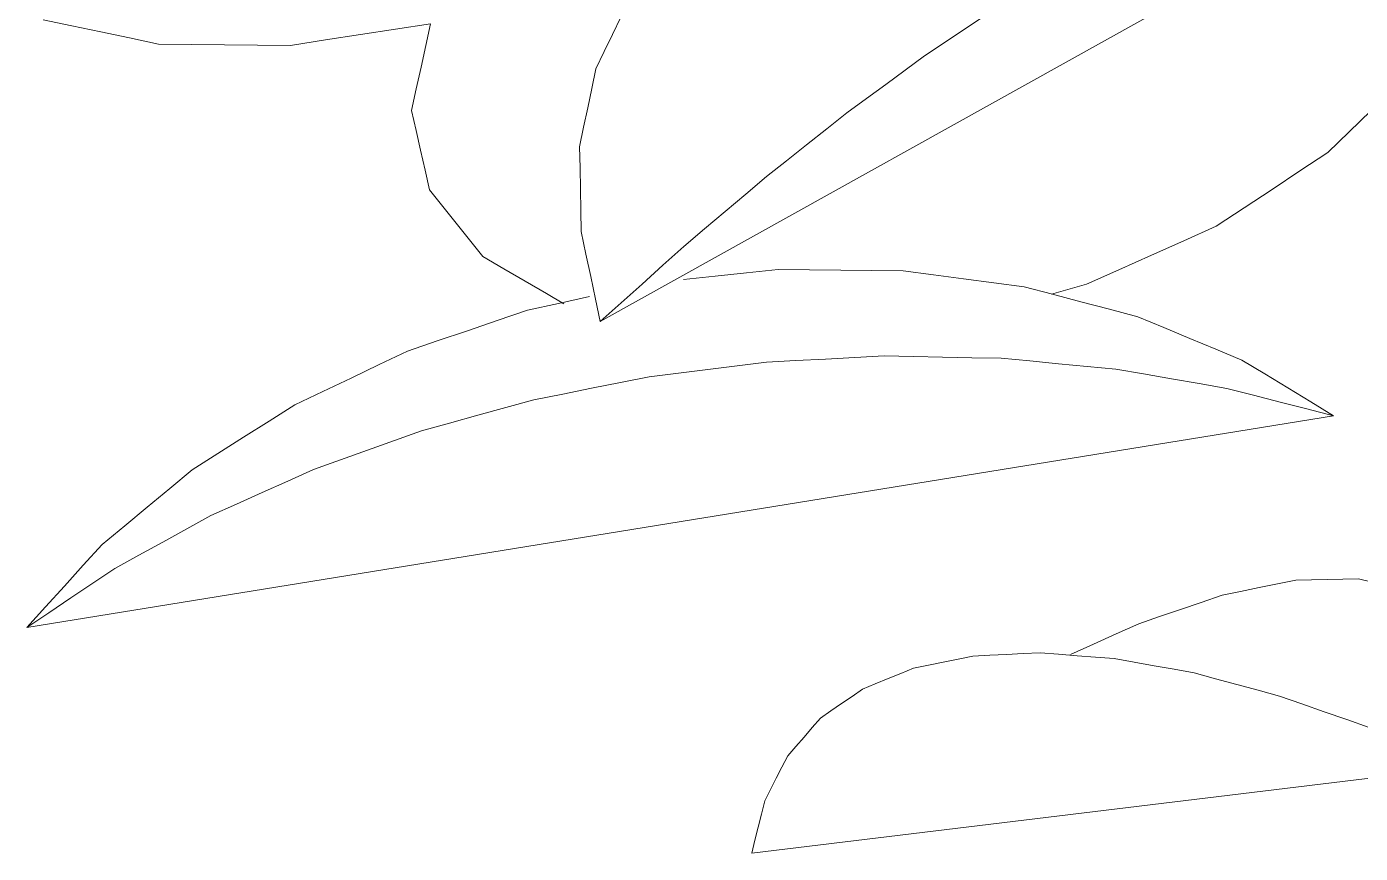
# Model space of a CAD drawing. Header units: metres. Extents: x 13.9 to 26.7, y -0.2 to 3.2.
# Drawn here: x 20.8793 to 20.9356, y 2.2815 to 2.3164 of the extents above; entities that cross this region are included whole.
import ezdxf

# ---------------------------------------------------------------- set-up
doc = ezdxf.new("R2010")
doc.units = ezdxf.units.M
doc.layers.add('Importações nas famílias', color=10, linetype='Continuous', lineweight=5)
doc.layers.add('Vegetação', color=7, linetype='Continuous', lineweight=5)

# ---------------------------------------------------------------- blocks, each defined once
blk = doc.blocks.new('Planta_pergolado_12200 - plantas pergolado_skp_Component_12-V2372-Corte 1')
at = {"layer": 'Importações nas famílias'}
blk.add_line((16.97665, 2.289701), (16.946662, 2.293342), dxfattribs=at)
at = {"layer": 'Importações nas famílias', "flags": 128}
for points in [[(16.94893, 2.300776), (16.949456, 2.300906), (16.949982, 2.301036), (16.950508, 2.301166), (16.951034, 2.301295)], [(16.951034, 2.301295), (16.951694, 2.30128), (16.952354, 2.301265), (16.953014, 2.30125), (16.953674, 2.301235)], [(16.953674, 2.301235), (16.954453, 2.301075), (16.955232, 2.300916), (16.956011, 2.300756), (16.95679, 2.300596)], [(16.947413, 2.299689), (16.947792, 2.299961), (16.948171, 2.300233), (16.948551, 2.300504), (16.94893, 2.300776)], [(16.95679, 2.300596), (16.95767, 2.300296), (16.958549, 2.299995), (16.959429, 2.299695), (16.960308, 2.299395)], [(16.946518, 2.298061), (16.946741, 2.298468), (16.946965, 2.298875), (16.947189, 2.299282), (16.947413, 2.299689)], [(16.960308, 2.299395), (16.961268, 2.29896), (16.962227, 2.298526), (16.963186, 2.298092)], [(16.946265, 2.295928), (16.946328, 2.296461), (16.946391, 2.296994), (16.946455, 2.297528), (16.946518, 2.298061)], [(16.961355, 2.297927), (16.960509, 2.297774), (16.959663, 2.297622), (16.958818, 2.297469), (16.957972, 2.297317)], [(16.964479, 2.298164), (16.963698, 2.298105), (16.962917, 2.298045), (16.962136, 2.297986), (16.961355, 2.297927)], [(16.96731, 2.298027), (16.966602, 2.298061), (16.965894, 2.298095), (16.965186, 2.29813), (16.964479, 2.298164)], [(16.969816, 2.297516), (16.96919, 2.297644), (16.968563, 2.297771), (16.967936, 2.297899), (16.96731, 2.298027)], [(16.957972, 2.297317), (16.957071, 2.297073), (16.95617, 2.296829), (16.95527, 2.296585), (16.954369, 2.296342)], [(16.971971, 2.296638), (16.971432, 2.296857), (16.970894, 2.297077), (16.970355, 2.297296), (16.969816, 2.297516)], [(16.973749, 2.295401), (16.973304, 2.29571), (16.97286, 2.296019), (16.972415, 2.296328), (16.971971, 2.296638)], [(16.954369, 2.296342), (16.953423, 2.296009), (16.952477, 2.295677), (16.951531, 2.295344), (16.950585, 2.295012)], [(16.946662, 2.293342), (16.946563, 2.293989), (16.946464, 2.294635), (16.946365, 2.295282), (16.946265, 2.295928)], [(16.975131, 2.293821), (16.974785, 2.294216), (16.97444, 2.294611), (16.974094, 2.295006), (16.973749, 2.295401)], [(16.950585, 2.295012), (16.949604, 2.294594), (16.948624, 2.294177), (16.947643, 2.293759), (16.946662, 2.293342)], [(16.976102, 2.291913), (16.975859, 2.29239), (16.975616, 2.292867), (16.975374, 2.293344), (16.975131, 2.293821)], [(16.97665, 2.289701), (16.976513, 2.290254), (16.976376, 2.290807), (16.976239, 2.29136), (16.976102, 2.291913)]]:
    blk.add_lwpolyline(points, dxfattribs=at)
blk = doc.blocks.new('Planta_pergolado_12200 - plantas pergolado_skp_Component_12-V1754-Corte 1')
at = {"layer": 'Importações nas famílias'}
blk.add_line((16.818679, 2.414303), (16.787936, 2.433611), dxfattribs=at)
at = {"layer": 'Importações nas famílias', "flags": 128}
for points in [[(16.792879, 2.434889), (16.794083, 2.435066), (16.795288, 2.435243), (16.796492, 2.43542), (16.797697, 2.435598)], [(16.797697, 2.435598), (16.798842, 2.435628), (16.799986, 2.435659), (16.801131, 2.43569), (16.802276, 2.435721)], [(16.802276, 2.435721), (16.803335, 2.435605), (16.804393, 2.435488), (16.805452, 2.435372), (16.806511, 2.435256)], [(16.806511, 2.435256), (16.807458, 2.434995), (16.808405, 2.434734), (16.809353, 2.434474), (16.8103, 2.434213)], [(16.790408, 2.43425), (16.791643, 2.434569), (16.792879, 2.434889)], [(16.789165, 2.434086), (16.788858, 2.433967), (16.788551, 2.433848), (16.788243, 2.43373), (16.787936, 2.433611)], [(16.790716, 2.434151), (16.790328, 2.434135), (16.78994, 2.434118), (16.789553, 2.434102), (16.789165, 2.434086)], [(16.792571, 2.433806), (16.792107, 2.433892), (16.791643, 2.433978), (16.79118, 2.434065), (16.790716, 2.434151)], [(16.8103, 2.434213), (16.811114, 2.433814), (16.811928, 2.433415), (16.812742, 2.433017), (16.813556, 2.432618)], [(16.794711, 2.433054), (16.794176, 2.433242), (16.793641, 2.43343), (16.793106, 2.433618), (16.792571, 2.433806)], [(16.797111, 2.431905), (16.796511, 2.432193), (16.795911, 2.43248), (16.795311, 2.432767), (16.794711, 2.433054)], [(16.813556, 2.432618), (16.814217, 2.43209), (16.814879, 2.431562), (16.81554, 2.431034), (16.816202, 2.430507)], [(16.799745, 2.430371), (16.799086, 2.430755), (16.798428, 2.431138), (16.797769, 2.431522), (16.797111, 2.431905)], [(16.816202, 2.430507), (16.816695, 2.429862), (16.817188, 2.429218), (16.817682, 2.428574), (16.818175, 2.42793)], [(16.802583, 2.428468), (16.801873, 2.428944), (16.801164, 2.42942), (16.800454, 2.429895), (16.799745, 2.430371)], [(16.805594, 2.426219), (16.804841, 2.426781), (16.804089, 2.427344), (16.803336, 2.427906), (16.802583, 2.428468)], [(16.818175, 2.42793), (16.818489, 2.427184), (16.818803, 2.426438), (16.819117, 2.425693), (16.81943, 2.424947)], [(16.808745, 2.423648), (16.807957, 2.42429), (16.80717, 2.424933), (16.806382, 2.425576), (16.805594, 2.426219)], [(16.81943, 2.424947), (16.819557, 2.424117), (16.819684, 2.423288), (16.819811, 2.422458), (16.819938, 2.421629)], [(16.812, 2.420783), (16.811186, 2.421499), (16.810373, 2.422215), (16.809559, 2.422931), (16.808745, 2.423648)], [(16.819938, 2.421629), (16.819875, 2.420735), (16.819811, 2.419841), (16.819748, 2.418947), (16.819685, 2.418053)], [(16.815324, 2.417656), (16.814493, 2.418438), (16.813662, 2.41922), (16.812831, 2.420001), (16.812, 2.420783)], [(16.818679, 2.414303), (16.81784, 2.415141), (16.817001, 2.41598), (16.816162, 2.416818), (16.815324, 2.417656)], [(16.819685, 2.418053), (16.819434, 2.417115), (16.819182, 2.416178), (16.81893, 2.415241), (16.818679, 2.414303)]]:
    blk.add_lwpolyline(points, dxfattribs=at)
blk = doc.blocks.new('Planta_pergolado_12200 - plantas pergolado_skp_Component_12-V2368-Corte 1')
at = {"layer": 'Importações nas famílias'}
blk.add_line((17.013746, 2.40618), (16.958572, 2.415114), dxfattribs=at)
at = {"layer": 'Importações nas famílias', "flags": 128}
for points in [[(16.971642, 2.420562), (16.972917, 2.420729), (16.974192, 2.420896), (16.975467, 2.421063), (16.976742, 2.42123)], [(16.976742, 2.42123), (16.978061, 2.421244), (16.97938, 2.421258), (16.980699, 2.421272), (16.982019, 2.421285)], [(16.982019, 2.421285), (16.983352, 2.421146), (16.984684, 2.421007), (16.986017, 2.420867)], [(16.966841, 2.419298), (16.968041, 2.419614), (16.969242, 2.41993), (16.970442, 2.420246), (16.971642, 2.420562)], [(16.98998, 2.420149), (16.991295, 2.41986), (16.99261, 2.41957)], [(16.96245, 2.417468), (16.963548, 2.417926), (16.964645, 2.418383), (16.965743, 2.418841), (16.966841, 2.419298)], [(16.99261, 2.41957), (16.993877, 2.419138), (16.995143, 2.418705), (16.99641, 2.418273), (16.997676, 2.41784)], [(16.977546, 2.417641), (16.976313, 2.417617), (16.97508, 2.417592), (16.973847, 2.417567), (16.972614, 2.417543)], [(16.982514, 2.417379), (16.981272, 2.417445), (16.98003, 2.41751), (16.978788, 2.417576), (16.977546, 2.417641)], [(16.997676, 2.41784), (16.998865, 2.417274), (17.000053, 2.416709), (17.001241, 2.416143), (17.002429, 2.415577)], [(16.958572, 2.415114), (16.959541, 2.415703), (16.960511, 2.416291), (16.96148, 2.41688), (16.96245, 2.417468)], [(16.967772, 2.417084), (16.966597, 2.416881), (16.965423, 2.416678), (16.964248, 2.416475), (16.963074, 2.416272)], [(16.972614, 2.417543), (16.971404, 2.417428), (16.970193, 2.417314), (16.968982, 2.417199), (16.967772, 2.417084)], [(16.987462, 2.41676), (16.986225, 2.416914), (16.984988, 2.417069), (16.983751, 2.417224), (16.982514, 2.417379)], [(16.992335, 2.415789), (16.991117, 2.416032), (16.989898, 2.416274), (16.98868, 2.416517), (16.987462, 2.41676)], [(16.963074, 2.416272), (16.961948, 2.415982), (16.960823, 2.415693), (16.959697, 2.415404), (16.958572, 2.415114)], [(16.997079, 2.414478), (16.995893, 2.414806), (16.994707, 2.415134), (16.993521, 2.415461), (16.992335, 2.415789)], [(17.002429, 2.415577), (17.003511, 2.414892), (17.004594, 2.414206), (17.005676, 2.413521), (17.006758, 2.412835)], [(17.001642, 2.412842), (17.000501, 2.413251), (16.99936, 2.41366), (16.99822, 2.414069), (16.997079, 2.414478)], [(17.005972, 2.410899), (17.004889, 2.411385), (17.003807, 2.411871), (17.002724, 2.412357), (17.001642, 2.412842)], [(17.006758, 2.412835), (17.007708, 2.412046), (17.008659, 2.411256), (17.009609, 2.410467), (17.01056, 2.409678)], [(17.010022, 2.40867), (17.009009, 2.409227), (17.007997, 2.409785), (17.006984, 2.410342), (17.005972, 2.410899)], [(17.01056, 2.409678), (17.011356, 2.408804), (17.012153, 2.407929), (17.01295, 2.407055), (17.013746, 2.40618)], [(17.013746, 2.40618), (17.012815, 2.406803), (17.011884, 2.407425), (17.010953, 2.408048), (17.010022, 2.40867)]]:
    blk.add_lwpolyline(points, dxfattribs=at)
blk = doc.blocks.new('Planta_pergolado_12200 - plantas pergolado_skp_Component_17-V4266-Corte 1')
at = {"layer": 'Importações nas famílias'}
blk.add_line((20.922562, 2.30509), (20.92403, 2.305502), dxfattribs=at)
at = {"layer": 'Importações nas famílias', "flags": 128}
for points in [[(20.879985, 2.316668), (20.881203, 2.316412), (20.88242, 2.316157), (20.883638, 2.315902), (20.884855, 2.315647)], [(20.890432, 2.315591), (20.891908, 2.31582), (20.893384, 2.316048), (20.89486, 2.316276), (20.896335, 2.316504)], [(20.896335, 2.316504), (20.896137, 2.315588), (20.895939, 2.314672), (20.895741, 2.313755), (20.895543, 2.312839)], [(20.884855, 2.315647), (20.88625, 2.315633), (20.887644, 2.315619), (20.889038, 2.315605), (20.890432, 2.315591)], [(20.934221, 2.311062), (20.935127, 2.311946), (20.936032, 2.31283), (20.936937, 2.313713), (20.937843, 2.314597)], [(20.895543, 2.312839), (20.895731, 2.312001), (20.895919, 2.311163), (20.896108, 2.310324), (20.896296, 2.309486)], [(20.92951, 2.30796), (20.930688, 2.308735), (20.931866, 2.309511), (20.933043, 2.310287), (20.934221, 2.311062)], [(20.896296, 2.309486), (20.896858, 2.308783), (20.89742, 2.308079), (20.897982, 2.307376), (20.898544, 2.306673)], [(20.92403, 2.305502), (20.9254, 2.306116), (20.92677, 2.306731), (20.92814, 2.307345), (20.92951, 2.30796)], [(20.898544, 2.306673), (20.899442, 2.306153), (20.900339, 2.305632), (20.901237, 2.305112), (20.901975, 2.304684)]]:
    blk.add_lwpolyline(points, dxfattribs=at)
blk = doc.blocks.new('Planta_pergolado_12200 - plantas pergolado_skp_Component_16-V4267-Corte 1')
blk.add_blockref('Planta_pergolado_12200 - plantas pergolado_skp_Component_17-V4266-Corte 1', (0, 0))
at = {"extrusion": (0, 0, -1), "zscale": -0.9999999999999987, "rotation": 2.999999999999923}
blk.add_blockref('Planta_pergolado_12200 - plantas pergolado_skp_Component_12-V1754-Corte 1', (-37.572784, -0.987288), dxfattribs=at)
at = {"extrusion": (0, 0, -1)}
for name, p, zscale in [('Planta_pergolado_12200 - plantas pergolado_skp_Component_12-V2368-Corte 1', (-37.893038, -0.115162), -0.9999999999999991), ('Planta_pergolado_12200 - plantas pergolado_skp_Component_12-V2372-Corte 1', (-37.88655, -0.008219), -0.9999999999999994)]:
    blk.add_blockref(name, p, dxfattribs=dict(at, zscale=zscale))
blk = doc.blocks.new('Planta_pergolado_12200 - plantas pergolado_skp_-V4276-Corte 1')
blk.add_blockref('Planta_pergolado_12200 - plantas pergolado_skp_Component_16-V4267-Corte 1', (0, 0))
blk = doc.blocks.new('Planta_pergolado_12200 - plantas pergolado_skp_-V4277-Corte 1')
blk.add_blockref('Planta_pergolado_12200 - plantas pergolado_skp_-V4276-Corte 1', (0, 0))
blk = doc.blocks.new('Planta_pergolado_12200 - plantas pergolado_skp_-V4406-Corte 1')
blk.add_blockref('Planta_pergolado_12200 - plantas pergolado_skp_-V4277-Corte 1', (0, 0))
blk = doc.blocks.new('Planta_pergolado_12200 - Planta_pergolado_12200-3075656-Corte 1')
blk.add_blockref('Planta_pergolado_12200 - plantas pergolado_skp_-V4406-Corte 1', (0, 0))

msp = doc.modelspace()

# ---------------------------------------------------------------- block references
at = {"layer": 'Vegetação', "color": 10}
msp.add_blockref('Planta_pergolado_12200 - Planta_pergolado_12200-3075656-Corte 1', (0, 0), dxfattribs=at)

doc.saveas('drawing.dxf')
